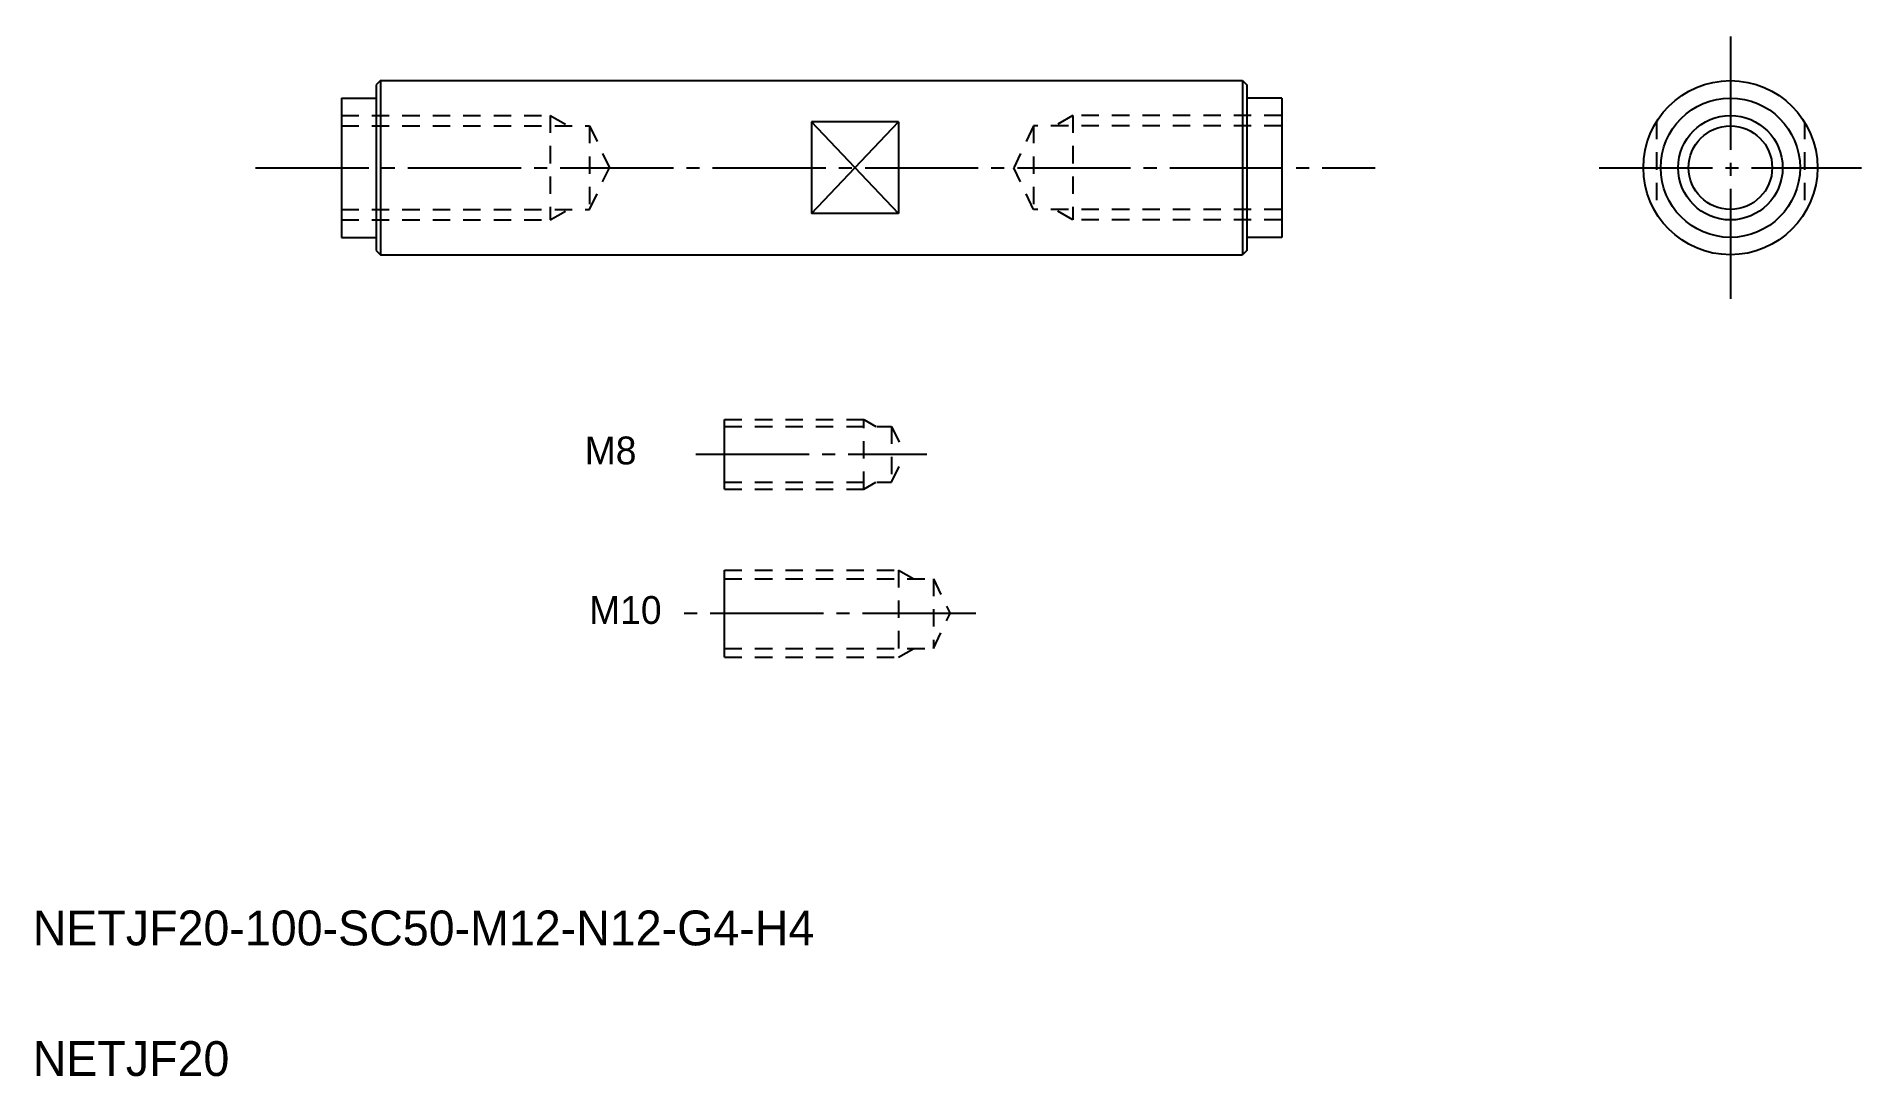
# Model space of a CAD drawing. Extents: x 10 to 220, y 10 to 129.
import ezdxf
from ezdxf.enums import TextEntityAlignment as Align

# ---------------------------------------------------------------- set-up
doc = ezdxf.new("R2010")
doc.units = 0
doc.linetypes.add('CENTER', pattern=[17.5, 13, -1.5, 1.5, -1.5])
doc.linetypes.add('DASHED', pattern=[3.5, 2, -1.5])
doc.layers.get('0').update_dxf_attribs({"linetype": 'CONTINUOUS'})
doc.layers.add('CENTER', color=1, linetype='CENTER')
doc.styles.get("Standard").update_dxf_attribs({"font": 'txt', "height": 3.2})

msp = doc.modelspace()

# ---------------------------------------------------------------- linework, layer by layer
at = {"color": 7, "linetype": 'CONTINUOUS'}
for p, q in [((49.95, 124.3), (49.45, 123.8)), ((49.45, 123.8), (49.45, 104.8)), ((49.95, 124.3), (148.95, 124.3)), ((49.95, 124.3), (49.95, 104.3)), ((148.95, 124.3), (149.45, 123.8)), ((148.95, 124.3), (148.95, 104.3)), ((149.45, 123.8), (149.45, 104.8)), ((45.45, 122.3), (45.45, 106.3)), ((45.45, 122.3), (49.45, 122.3)), ((153.45, 122.3), (149.45, 122.3)), ((153.45, 122.3), (153.45, 106.3)), ((99.45, 119.57), (99.45, 109.04)), ((109.45, 119.57), (99.45, 119.57)), ((109.45, 119.57), (109.45, 109.04)), ((109.45, 109.04), (99.45, 109.04)), ((45.45, 106.3), (49.45, 106.3)), ((49.45, 104.8), (49.95, 104.3)), ((149.45, 104.8), (148.95, 104.3)), ((153.45, 106.3), (149.45, 106.3)), ((49.95, 104.3), (148.95, 104.3))]:
    msp.add_line(p, q, dxfattribs=at)
at = {"color": 3, "linetype": 'DASHED'}
for p, q in [((45.45, 120.3), (69.45, 120.3)), ((69.45, 120.3), (69.45, 108.3)), ((69.45, 120.3), (71.53, 119.1)), ((129.45, 120.3), (127.37, 119.1)), ((129.45, 120.3), (129.45, 108.3)), ((153.45, 120.3), (129.45, 120.3)), ((196.48, 119.57), (196.48, 109.04)), ((213.48, 119.57), (213.48, 109.04)), ((45.45, 119.1), (73.95, 119.1)), ((73.95, 119.1), (73.95, 109.5)), ((73.95, 119.1), (76.24, 114.3)), ((124.95, 119.1), (122.67, 114.3)), ((124.95, 119.1), (124.95, 109.5)), ((153.45, 119.1), (124.95, 119.1)), ((73.95, 109.5), (76.24, 114.3)), ((124.95, 109.5), (122.67, 114.3)), ((45.45, 109.5), (73.95, 109.5)), ((69.45, 108.3), (71.53, 109.5)), ((153.45, 109.5), (124.95, 109.5)), ((129.45, 108.3), (127.37, 109.5)), ((45.45, 108.3), (69.45, 108.3)), ((153.45, 108.3), (129.45, 108.3)), ((89.45, 85.4), (105.45, 85.4)), ((89.45, 84.6), (108.65, 84.6)), ((105.45, 85.4), (106.84, 84.6)), ((105.45, 77.4), (105.45, 85.4)), ((108.65, 84.6), (110.18, 81.4)), ((108.65, 84.6), (108.65, 78.2)), ((108.65, 78.2), (110.18, 81.4)), ((89.45, 78.2), (108.65, 78.2)), ((105.45, 77.4), (106.84, 78.2)), ((89.45, 77.4), (105.45, 77.4)), ((89.45, 68.1), (109.45, 68.1)), ((89.45, 67.1), (113.45, 67.1)), ((109.45, 68.1), (109.45, 58.1)), ((109.45, 68.1), (111.18, 67.1)), ((113.45, 67.1), (115.36, 63.1)), ((113.45, 67.1), (113.45, 59.1)), ((113.45, 59.1), (115.36, 63.1)), ((89.45, 59.1), (113.45, 59.1)), ((109.45, 58.1), (111.18, 59.1)), ((89.45, 58.1), (109.45, 58.1))]:
    msp.add_line(p, q, dxfattribs=at)
at = {"color": 3, "linetype": 'CONTINUOUS'}
for p, q in [((99.45, 109.04), (109.45, 119.57)), ((109.45, 109.04), (99.45, 119.57))]:
    msp.add_line(p, q, dxfattribs=at)
for p, q in [((89.45, 77.4), (89.45, 85.4)), ((89.45, 58.1), (89.45, 68.1))]:
    msp.add_line(p, q)
at = {"color": 7, "linetype": 'CONTINUOUS'}
for radius in [10, 8, 4.8]:
    msp.add_circle((204.98, 114.3), radius, dxfattribs=at)
at = {"color": 3, "linetype": 'CONTINUOUS'}
msp.add_circle((204.98, 114.3), 6, dxfattribs=at)
at = {"layer": 'CENTER', "color": 1, "linetype": 'CENTER'}
for p, q in [((204.98, 129.36), (204.98, 99.24)), ((35.59, 114.3), (164.2, 114.3)), ((189.91, 114.3), (220.04, 114.3)), ((86.17, 81.4), (112.68, 81.4)), ((118.32, 63.1), (84.68, 63.1))]:
    msp.add_line(p, q, dxfattribs=at)

# ---------------------------------------------------------------- texts
at = {"color": 7, "linetype": 'CONTINUOUS'}
for s, height, p in [('M8', 3.2, (73.4, 80.23)), ('NETJF20-100-SC50-M12-N12-G4-H4', 4, (10, 25)), ('NETJF20', 4, (10, 10))]:
    msp.add_text(s, height=height, dxfattribs=at).set_placement(p)
msp.add_text('M10', height=3.2, dxfattribs=at).set_placement((82.23, 63.51), align=Align.MIDDLE_RIGHT)

doc.saveas('drawing.dxf')
